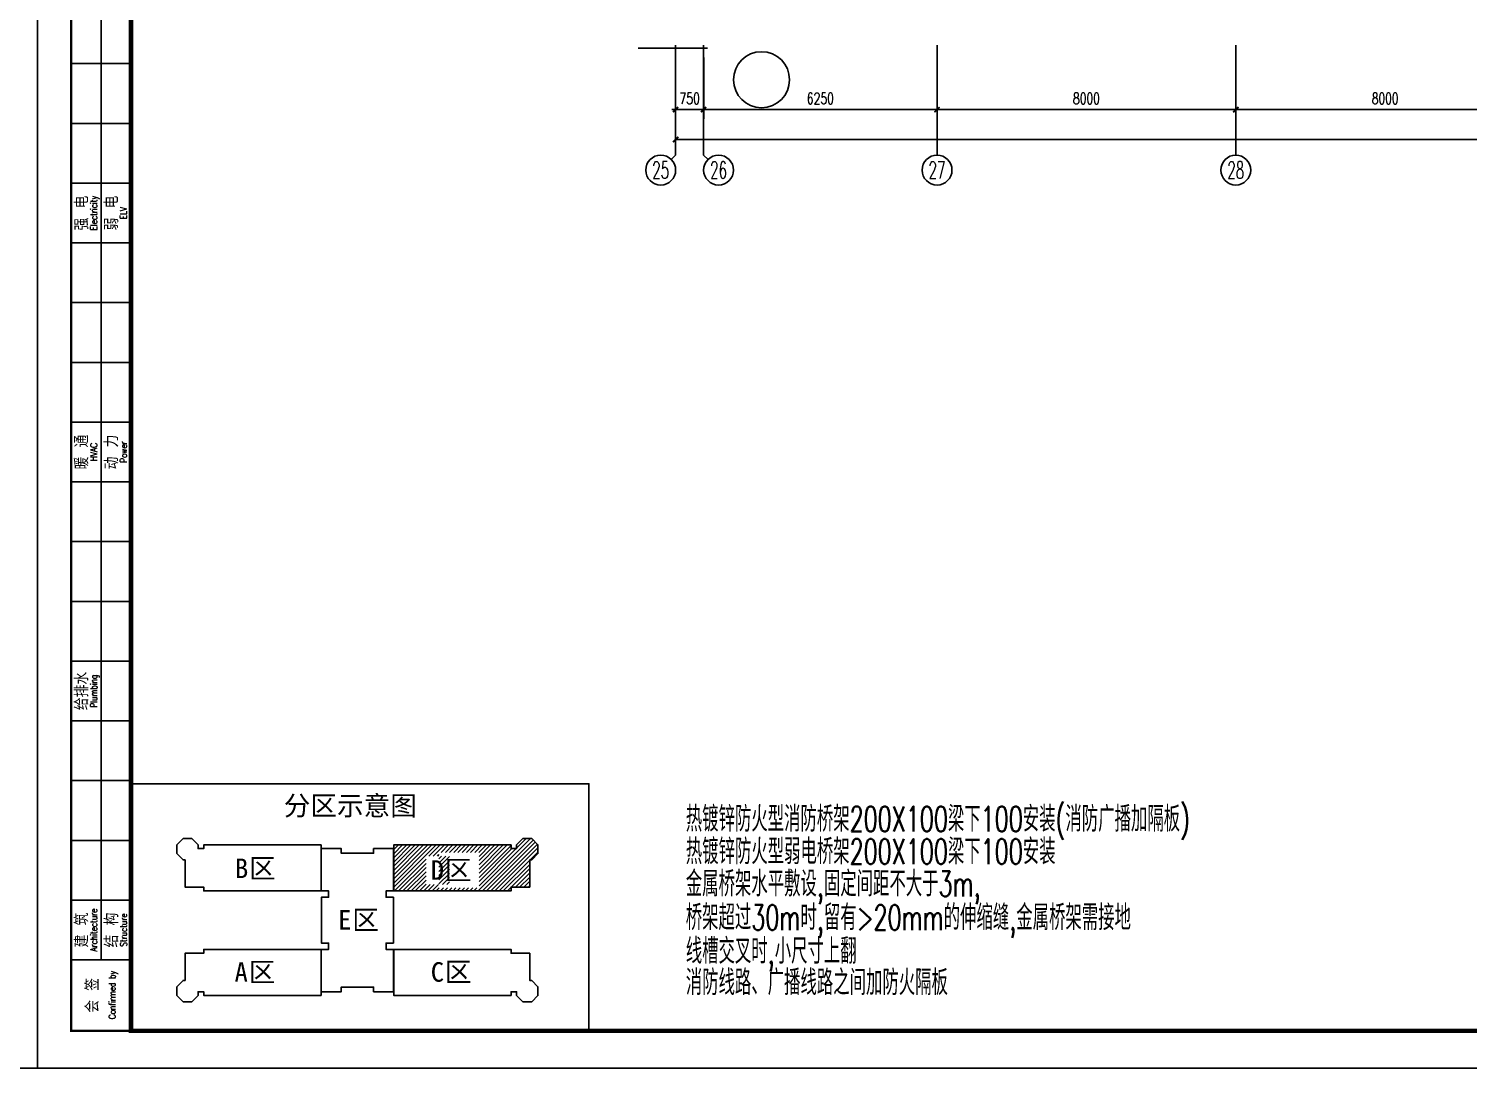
# Model space of a CAD drawing. Extents: x 190999 to 834799, y -200814 to 215286.
# Drawn here: x 547462 to 586010, y -96414 to -68580 of the extents above; entities that cross this region are included whole.
import ezdxf
from ezdxf.enums import TextEntityAlignment as Align

# ---------------------------------------------------------------- set-up
doc = ezdxf.new("R2010")
doc.units = 0
doc.header["$LTSCALE"] = 1000
doc.header["$MEASUREMENT"] = 0
for name, color, linetype in [('A-外包装修', 250, 'Continuous'), ('AXIS', 3, 'Continuous'), ('AXIS_TEXT', 7, 'Continuous'), ('EQUIP', 3, 'Continuous'), ('PUB_HATCH', 250, 'Continuous'), ('图框', 189, 'Continuous'), ('房间名称', 7, 'Continuous')]:
    doc.layers.add(name, color=color, linetype=linetype)
doc.styles.add('_TCH_AXIS', font='COMPLEX', dxfattribs={"bigfont": 'GBCBIG'})
doc.styles.add('COMPLEX', font='COMPLEX')
doc.styles.add('DIM_FONT', font='SIMPLEX', dxfattribs={"width": 0.7, "bigfont": 'GBCBIG'})
doc.styles.add('HT', font='simhei.ttf')
doc.styles.add('HZTXT', font='tj-romans1.shx', dxfattribs={"width": 0.6, "bigfont": 'hztxt.shx'})
doc.styles.add('TKZ2_tjkts.shx', font='tjromant.shx', dxfattribs={"bigfont": 'tjkts.shx'})
doc.dimstyles.new('DIMN', dxfattribs={"dimtxt": 300, "dimasz": 100, "dimexe": 250, "dimexo": 300, "dimgap": 150, "dimtad": 1, "dimdec": 0, "dimzin": 0, "dimdsep": 46, "dimtxsty": 'DIM_FONT', "dimblk": 'ARCHTICK', "dimcen": 0.09, "dimclrt": 7, "dimazin": 2, "dimtfac": 1, "dimtdec": 0, "dimtix": 1, "dimtmove": 2, "dimatfit": 3, "dimfxl": 0, "dimtolj": 1, "dimtzin": 0, "dimarcsym": 0})

# ---------------------------------------------------------------- blocks, each defined once
blk = doc.blocks.new('TJAD_TK_A0')
at = {"layer": '图框'}
for p, q in [((973, -441.7), (973, 399.3)), ((2162, -441.7), (2162, 399.3)), ((990, -412.7), (990, -156.7)), ((982, -172.7), (998, -172.7)), ((982, -188.7), (998, -188.7)), ((982, -204.7), (998, -204.7)), ((982, -220.7), (998, -220.7)), ((982, -236.7), (998, -236.7)), ((982, -252.7), (998, -252.7)), ((982, -268.7), (998, -268.7)), ((982, -284.7), (998, -284.7)), ((982, -300.7), (998, -300.7)), ((982, -316.7), (998, -316.7)), ((982, -332.7), (998, -332.7)), ((982, -348.7), (998, -348.7)), ((982, -364.7), (998, -364.7)), ((982, -380.7), (998, -380.7)), ((982, -396.7), (998, -396.7)), ((990, -396.7), (990, -412.7)), ((982, -412.7), (998, -412.7)), ((973, -441.7), (2162, -441.7))]:
    blk.add_line(p, q, dxfattribs=at)
at = {"layer": '图框', "const_width": 1.2}
blk.add_lwpolyline([(2152, -431.7), (2152, 389.3), (998, 389.3), (998, -431.7)], close=True, dxfattribs=at)
at = {"layer": '图框', "const_width": 0.6}
blk.add_lwpolyline([(998, -431.7), (982, -431.7), (982, -156.7), (998, -156.7)], dxfattribs=at)
at = {"layer": '图框', "style": 'TKZ2_tjkts.shx', "width": 0.8}
for s, p in [('Electricity', (988.02, -212.7)), ('ELV', (996.02, -212.7)), ('Power', (996.02, -276.7)), ('HVAC', (988.02, -276.7)), ('Plumbing', (988.02, -340.7)), ('Architecture', (988.02, -404.7)), ('Structure', (996.02, -404.7)), ('Confirmed by', (992.95, -422.09))]:
    blk.add_text(s, height=1.8, rotation=90, dxfattribs=at).set_placement(p, align=Align.MIDDLE_CENTER)
at = {"layer": '图框', "style": 'TKZ2_tjkts.shx'}
for s, p in [('强 电', (984.79, -212.7)), ('弱 电', (992.79, -212.7)), ('暖 通', (984.79, -276.7)), ('动 力', (992.79, -276.7)), ('给排水', (984.79, -340.7)), ('建 筑', (984.79, -404.7)), ('结 构', (992.79, -404.7)), ('会 签', (987.62, -422.2))]:
    blk.add_text(s, height=3.6, rotation=90, dxfattribs=at).set_placement(p, align=Align.MIDDLE_CENTER)
blk = doc.blocks.new('_ArchTick')
at = {"const_width": 0.5}
blk.add_lwpolyline([(-0.7, -0.7), (0.7, 0.7)], dxfattribs=at)
blk = doc.blocks.new('*D1413')
at = {"layer": 'AXIS', "color": 0, "lineweight": -2}
for p, q in [((579785, -69344), (579785, -70994)), ((587785, -69344), (587785, -70994)), ((579785, -70744), (587785, -70744))]:
    blk.add_line(p, q, dxfattribs=at)
at = {"layer": 'Defpoints', "color": 0}
for p in [(579785, -69044), (587785, -69044), (587785, -70744)]:
    blk.add_point(p, dxfattribs=at)
at = {"layer": 'AXIS', "color": 0, "lineweight": -2, "xscale": 100, "yscale": 100, "zscale": 100, "rotation": 180}
blk.add_blockref('_ArchTick', (579785, -70744), dxfattribs=at)
at = {"layer": 'AXIS', "color": 0, "lineweight": -2, "xscale": 100, "yscale": 100, "zscale": 100}
blk.add_blockref('_ArchTick', (587785, -70744), dxfattribs=at)
at = {"layer": 'AXIS', "color": 7, "insert": (583785, -70444), "char_height": 300, "attachment_point": 5, "style": 'DIM_FONT'}
blk.add_mtext('\\A1;8000', dxfattribs=at)
blk = doc.blocks.new('*D1414')
at = {"layer": 'AXIS', "color": 0, "lineweight": -2}
for p, q in [((571785, -69344), (571785, -70994)), ((579785, -69344), (579785, -70994)), ((571785, -70744), (579785, -70744))]:
    blk.add_line(p, q, dxfattribs=at)
at = {"layer": 'Defpoints', "color": 0}
for p in [(571785, -69044), (579785, -69044), (579785, -70744)]:
    blk.add_point(p, dxfattribs=at)
at = {"layer": 'AXIS', "color": 0, "lineweight": -2, "xscale": 100, "yscale": 100, "zscale": 100, "rotation": 180}
blk.add_blockref('_ArchTick', (571785, -70744), dxfattribs=at)
at = {"layer": 'AXIS', "color": 0, "lineweight": -2, "xscale": 100, "yscale": 100, "zscale": 100}
blk.add_blockref('_ArchTick', (579785, -70744), dxfattribs=at)
at = {"layer": 'AXIS', "color": 7, "insert": (575785, -70444), "char_height": 300, "attachment_point": 5, "style": 'DIM_FONT'}
blk.add_mtext('\\A1;8000', dxfattribs=at)
blk = doc.blocks.new('*D1415')
at = {"layer": 'AXIS', "color": 0, "lineweight": -2}
for p, q in [((565535, -69344), (565535, -70994)), ((571785, -69344), (571785, -70994)), ((565535, -70744), (571785, -70744))]:
    blk.add_line(p, q, dxfattribs=at)
at = {"layer": 'Defpoints', "color": 0}
for p in [(565535, -69044), (571785, -69044), (571785, -70744)]:
    blk.add_point(p, dxfattribs=at)
at = {"layer": 'AXIS', "color": 0, "lineweight": -2, "xscale": 100, "yscale": 100, "zscale": 100, "rotation": 180}
blk.add_blockref('_ArchTick', (565535, -70744), dxfattribs=at)
at = {"layer": 'AXIS', "color": 0, "lineweight": -2, "xscale": 100, "yscale": 100, "zscale": 100}
blk.add_blockref('_ArchTick', (571785, -70744), dxfattribs=at)
at = {"layer": 'AXIS', "color": 7, "insert": (568660, -70444), "char_height": 300, "attachment_point": 5, "style": 'DIM_FONT'}
blk.add_mtext('\\A1;6250', dxfattribs=at)
blk = doc.blocks.new('*D1416')
at = {"layer": 'AXIS', "color": 0, "lineweight": -2}
for p, q in [((564785, -69344), (564785, -70994)), ((565535, -69344), (565535, -70994)), ((564785, -70744), (564685, -70744)), ((564785, -70744), (565535, -70744)), ((565535, -70744), (565635, -70744))]:
    blk.add_line(p, q, dxfattribs=at)
at = {"layer": 'Defpoints', "color": 0}
for p in [(564785, -69044), (565535, -69044), (565535, -70744)]:
    blk.add_point(p, dxfattribs=at)
at = {"layer": 'AXIS', "color": 0, "lineweight": -2, "xscale": 100, "yscale": 100, "zscale": 100}
blk.add_blockref('_ArchTick', (564785, -70744), dxfattribs=at)
at = {"layer": 'AXIS', "color": 0, "lineweight": -2, "xscale": 100, "yscale": 100, "zscale": 100, "rotation": 180}
blk.add_blockref('_ArchTick', (565535, -70744), dxfattribs=at)
at = {"layer": 'AXIS', "color": 7, "insert": (565160, -70444), "char_height": 300, "attachment_point": 5, "style": 'DIM_FONT'}
blk.add_mtext('\\A1;750', dxfattribs=at)
blk = doc.blocks.new('*D1417')
at = {"layer": 'AXIS', "color": 0, "lineweight": -2}
for p, q in [((564785, -69344), (564785, -71794)), ((638085, -69344), (638085, -71794)), ((564785, -71544), (638085, -71544))]:
    blk.add_line(p, q, dxfattribs=at)
at = {"layer": 'Defpoints', "color": 0}
for p in [(564785, -69044), (638085, -69044), (638085, -71544)]:
    blk.add_point(p, dxfattribs=at)
at = {"layer": 'AXIS', "color": 0, "lineweight": -2, "xscale": 100, "yscale": 100, "zscale": 100, "rotation": 180}
blk.add_blockref('_ArchTick', (564785, -71544), dxfattribs=at)
at = {"layer": 'AXIS', "color": 0, "lineweight": -2, "xscale": 100, "yscale": 100, "zscale": 100}
blk.add_blockref('_ArchTick', (638085, -71544), dxfattribs=at)
at = {"layer": 'AXIS', "color": 7, "insert": (601435, -71244), "char_height": 300, "attachment_point": 5, "style": 'DIM_FONT'}
blk.add_mtext('\\A1;73300', dxfattribs=at)
blk = doc.blocks.new('_AXISO')
blk.add_circle((0, 0), 0.5)
at = {"layer": 'AXIS_TEXT', "style": 'COMPLEX', "width": 1.041667}
blk.add_attdef('A', text='', height=0.56, dxfattribs=at).set_placement((-0.25, -0.28), (0.25, -0.28), align=Align.FIT)

msp = doc.modelspace()

# ---------------------------------------------------------------- hatches: boundary and pattern name
at = {"layer": 'PUB_HATCH'}
h = msp.add_hatch(dxfattribs=at)
h.set_pattern_fill('ANSI31', color=256, scale=50, style=0)
h.set_pattern_definition([(45, (100850.36, -168200), (-56.126601, 56.126601), [])])
h.paths.add_polyline_path([(557234.5, -90534.2), (557234.5, -91664.2), (560377, -91664.2), (560377, -91564.2), (560877.1, -91564.2), (560877.1, -90834.2), (560930.2, -90834.2), (561097.1, -90667.3), (561097.1, -90431.2), (560930.1, -90264.2), (560694, -90264.2), (560527, -90431.2), (560527, -90534.2), (560377, -90534.2), (560377, -90434.2), (557234.5, -90434.2)])
edge = h.paths.add_edge_path(flags=16)
edge.add_line((558099.7, -91493.9), (558730.3, -91493.9))
edge.add_line((558730.3, -91493.9), (558730.3, -90736.3))
edge.add_line((558730.3, -90736.3), (558099.7, -90736.3))
edge.add_line((558099.7, -90736.3), (558099.7, -91493.9))
edge.add_line((558445.3, -91585.5), (559518.9, -91585.5))
edge.add_line((559518.9, -91585.5), (559518.9, -90632.9))
edge.add_line((559518.9, -90632.9), (558445.3, -90632.9))
edge.add_line((558445.3, -90632.9), (558445.3, -91585.5))

# ---------------------------------------------------------------- linework, layer by layer
msp.add_lwpolyline([(550198.5, -95413.5), (562464, -95413.5), (562464, -88796), (550198.5, -88796)], close=True)
for points in [[(555289.6, -90534.2), (555289.6, -91664.2), (552147, -91664.2), (552147, -91564.2), (551647, -91564.2), (551647, -90834.2), (551593.9, -90834.2), (551427, -90667.3), (551427, -90431.2), (551594, -90264.2), (551830.1, -90264.2), (551997.1, -90431.2), (551997.1, -90534.2), (552147, -90534.2), (552147, -90434.2), (555289.6, -90434.2), (555289.6, -90534.2)], [(556262.1, -94239.2), (556697, -94239.2), (556697, -94364.2), (557229.5, -94364.2), (557229.5, -94364.2), (557229.5, -93234.2), (557032, -93234.2), (557032, -93064.2), (557227, -93064.2), (557227, -91834.2), (557032, -91834.2), (557032, -91664.2), (557229.5, -91664.2), (557229.5, -90534.2), (556697, -90534.2), (556697, -90659.2), (555827.1, -90659.2), (555827.1, -90534.2), (555294.5, -90534.2), (555294.5, -91664.2), (555492.1, -91664.2), (555492.1, -91834.2), (555297.1, -91834.2), (555297.1, -93064.2), (555492.1, -93064.2), (555492.1, -93234.2), (555294.5, -93234.2), (555294.5, -94364.2), (555294.5, -94364.2), (555827.1, -94364.2), (555827.1, -94239.2), (556262.1, -94239.2)], [(557234.5, -90534.2), (557234.5, -91664.2), (560377, -91664.2), (560377, -91564.2), (560877.1, -91564.2), (560877.1, -90834.2), (560930.2, -90834.2), (561097.1, -90667.3), (561097.1, -90431.2), (560930.1, -90264.2), (560694, -90264.2), (560527, -90431.2), (560527, -90534.2), (560377, -90534.2), (560377, -90434.2), (557234.5, -90434.2), (557234.5, -90534.2)], [(555289.6, -94364.2), (555289.6, -93234.2), (552147, -93234.2), (552147, -93334.2), (551647, -93334.2), (551647, -94064.2), (551593.9, -94064.2), (551427, -94231.1), (551427, -94467.2), (551594, -94634.2), (551830.1, -94634.2), (551997.1, -94467.2), (551997.1, -94364.2), (552147, -94364.2), (552147, -94464.2), (555289.6, -94464.2), (555289.6, -94364.2)], [(557234.5, -94364.2), (557234.5, -93234.2), (560377, -93234.2), (560377, -93334.2), (560877.1, -93334.2), (560877.1, -94064.2), (560930.2, -94064.2), (561097.1, -94231.1), (561097.1, -94467.2), (560930.1, -94634.2), (560694, -94634.2), (560527, -94467.2), (560527, -94364.2), (560377, -94364.2), (560377, -94464.2), (557234.5, -94464.2), (557234.5, -94364.2)]]:
    msp.add_lwpolyline(points)
at = {"layer": 'A-外包装修'}
msp.add_line((563784.6, -69094.4), (565634.6, -69094.4), dxfattribs=at)
msp.add_circle((567084.6, -69944.4), 750, dxfattribs=at)
at = {"layer": 'AXIS'}
for p, q in [((564784.6, -69014.4), (564784.6, -71963.5)), ((565534.6, -69014.4), (565534.6, -71963.5)), ((571784.6, -69014.4), (571784.6, -71963.5)), ((579784.6, -69014.4), (579784.6, -71963.5)), ((564667.4, -72080.7), (564784.6, -71963.5)), ((565651.7, -72080.7), (565534.6, -71963.5))]:
    msp.add_line(p, q, dxfattribs=at)

# ---------------------------------------------------------------- block references
ref = msp.add_blockref('_AXISO', (564384.6, -72363.5), dxfattribs=dict(at, xscale=800, yscale=800, zscale=800))
ref.add_attrib('A', '25', dxfattribs={"layer": 'AXIS_TEXT', "height": 452.55, "style": '_TCH_AXIS', "width": 0.617647}).set_placement((564158.3, -72589.8), (564610.9, -72589.8), align=Align.FIT)
ref = msp.add_blockref('_AXISO', (565934.6, -72363.5), dxfattribs=dict(at, xscale=800, yscale=800, zscale=800))
ref.add_attrib('A', '26', dxfattribs={"layer": 'AXIS_TEXT', "height": 452.55, "style": '_TCH_AXIS', "width": 0.617647}).set_placement((565708.3, -72589.8), (566160.9, -72589.8), align=Align.FIT)
ref = msp.add_blockref('_AXISO', (571784.6, -72363.5), dxfattribs=dict(at, xscale=800, yscale=800, zscale=800))
ref.add_attrib('A', '27', dxfattribs={"layer": 'AXIS_TEXT', "height": 452.55, "style": '_TCH_AXIS', "width": 0.617647}).set_placement((571558.3, -72589.8), (572010.9, -72589.8), align=Align.FIT)
ref = msp.add_blockref('_AXISO', (579784.6, -72363.5), dxfattribs=dict(at, xscale=800, yscale=800, zscale=800))
ref.add_attrib('A', '28', dxfattribs={"layer": 'AXIS_TEXT', "height": 452.55, "style": '_TCH_AXIS', "width": 0.617647}).set_placement((579558.3, -72589.8), (580010.9, -72589.8), align=Align.FIT)
at = {"layer": '图框', "xscale": 100, "yscale": 100, "zscale": 100}
for p in [(331498.6, -52243.2), (450398.6, -52243.2)]:
    msp.add_blockref('TJAD_TK_A0', p, dxfattribs=at)

# ---------------------------------------------------------------- texts
at = {"layer": 'EQUIP', "style": 'HZTXT', "width": 0.65}
for s, p in [('热镀锌防火型消防桥架200X100梁下100安装(消防广播加隔板)', (565056, -90077.2)), ('热镀锌防火型消防桥架200X100梁下100安装(消防广播加隔板)', (565056, -90077.2)), ('热镀锌防火型弱电桥架200X100梁下100安装', (565056, -90949.8)), ('热镀锌防火型弱电桥架200X100梁下100安装', (565056, -90949.8)), ('金属桥架水平敷设,固定间距不大于3m,', (565056, -91813.5)), ('金属桥架水平敷设,固定间距不大于3m,', (565056, -91813.5)), ('桥架超过30m时,留有>20mm的伸缩缝,金属桥架需接地', (565056, -92714.9)), ('桥架超过30m时,留有>20mm的伸缩缝,金属桥架需接地', (565056, -92714.9)), ('线槽交叉时,小尺寸上翻', (565056, -93615.3)), ('线槽交叉时,小尺寸上翻', (565056, -93615.3)), ('消防线路、广播线路之间加防火隔板', (565056, -94456.1)), ('消防线路、广播线路之间加防火隔板', (565056, -94456.1))]:
    msp.add_text(s, height=675, dxfattribs=at).set_placement(p)
at = {"layer": '房间名称', "style": 'HT'}
for s, height, p in [('分区示意图', 522.78, (554289.8, -89643.7)), ('B', 522.8, (552984, -91322.5)), ('区', 522.8, (553362.1, -91322.5)), ('D', 522.8, (558226, -91367.7)), ('区', 522.8, (558604.1, -91367.7)), ('E', 522.8, (555746, -92701.5)), ('区', 522.8, (556124.1, -92701.5)), ('A', 522.8, (552972.2, -94098.8)), ('区', 522.8, (553350.3, -94098.8)), ('C', 522.8, (558226, -94096.9)), ('区', 522.8, (558604.1, -94096.9))]:
    msp.add_text(s, height=height, dxfattribs=at).set_placement(p)

# ---------------------------------------------------------------- dimensions: what is measured, and where the dimension line sits
at = {"layer": 'AXIS'}
for p1, p2, distance, picture, middle in [((564784.6, -69044.4), (565534.6, -69044.4), -1700, '*D1416', (565159.6, -70444.4)), ((564784.6, -69044.4), (638084.6, -69044.4), -2500, '*D1417', (601434.6, -71244.4)), ((565534.6, -69044.4), (571784.6, -69044.4), -1700, '*D1415', (568659.6, -70444.4)), ((571784.6, -69044.4), (579784.6, -69044.4), -1700, '*D1414', (575784.6, -70444.4)), ((579784.6, -69044.4), (587784.6, -69044.4), -1700, '*D1413', (583784.6, -70444.4))]:
    dim = msp.add_aligned_dim(p1=p1, p2=p2, distance=distance, dimstyle='DIMN', dxfattribs=at)
    dim.commit()
    dim.dimension.update_dxf_attribs({"geometry": picture, "text_midpoint": middle})

doc.saveas('drawing.dxf')
